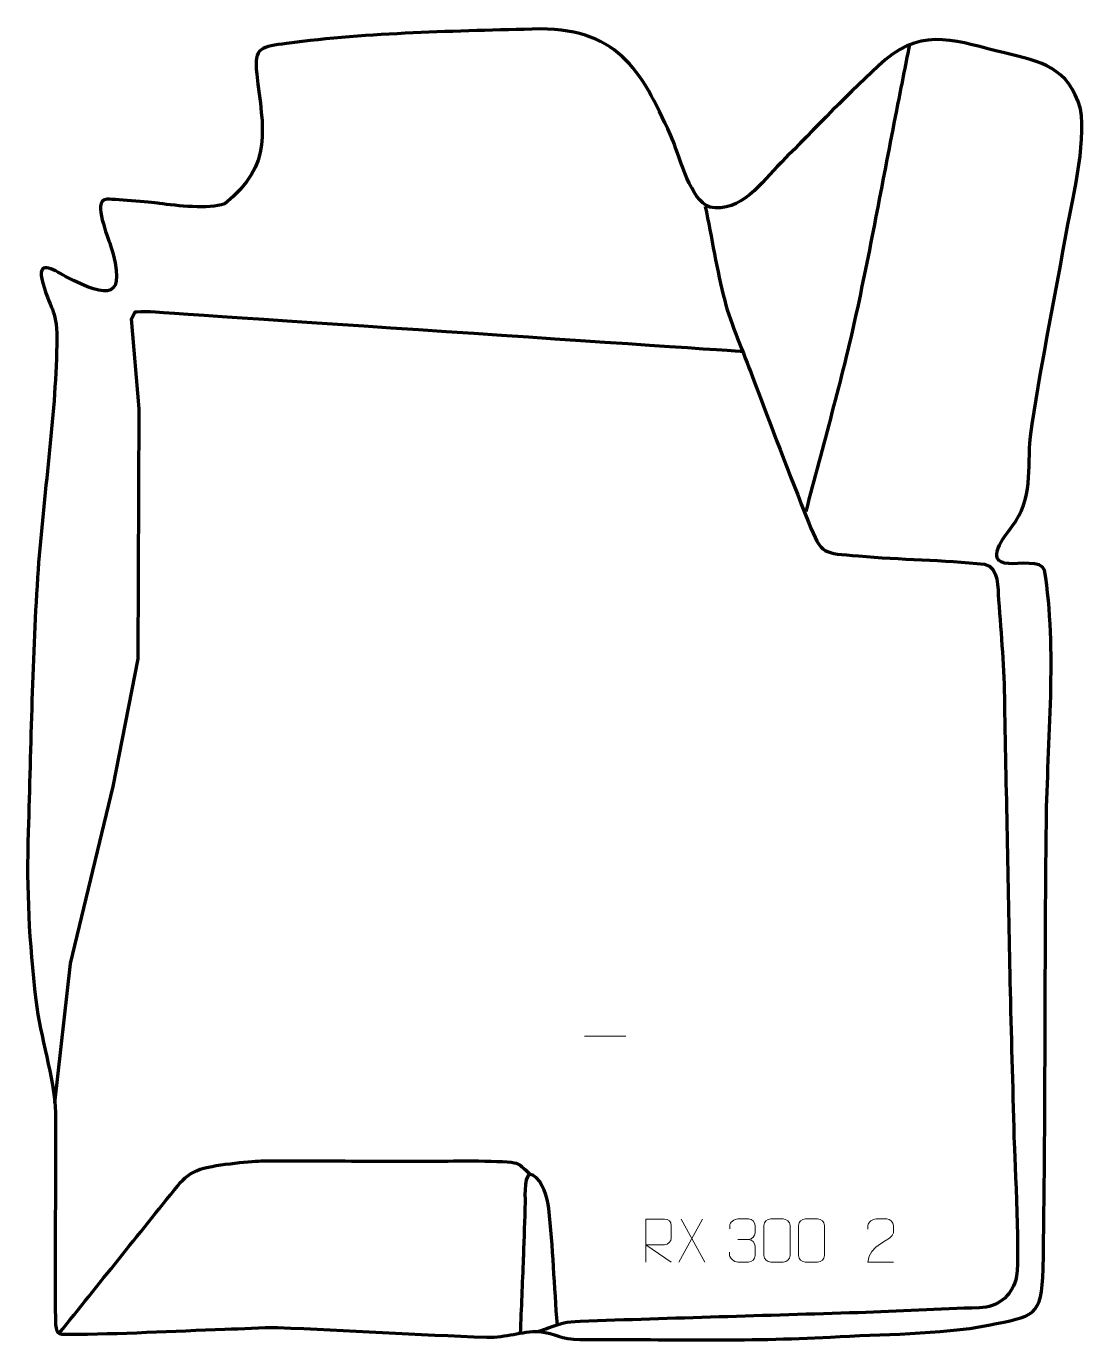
# Model space of a CAD drawing. Header units: millimetres. Extents: x -597 to 17, y 129 to 890.
import ezdxf

# ---------------------------------------------------------------- set-up
doc = ezdxf.new("R2010")
doc.units = ezdxf.units.MM
doc.header["$MEASUREMENT"] = 0
doc.layers.add('layer 2', color=7, linetype='Continuous')
doc.layers.add('layer 3', color=7, linetype='Continuous')

msp = doc.modelspace()

# ---------------------------------------------------------------- linework, layer by layer
at = {"layer": 'layer 2', "color": 142, "lineweight": 158}
for points, knots in [([(-145.8086, 609.0396), (-136.0627, 646.9185), (-124.8645, 685.8428), (-116.56, 723.9212), (-116.56, 723.9212), (-108.1824, 762.6946), (-101.0884, 802.2832), (-93.3509, 841.2703), (-93.3509, 841.2703), (-91.0242, 852.994), (-88.6975, 864.7176), (-86.3708, 876.4412), (-86.3708, 876.4412), (-86.3708, 876.4412), (-85.7891, 879.372), (-85.7891, 879.372)], [0, 0, 0, 0, 0.2, 0.2, 0.2, 0.2, 0.4, 0.4, 0.4, 0.4, 0.6, 0.6, 0.6, 0.6, 1, 1, 1, 1]), ([(-204.1528, 785.6346), (-200.5578, 767.945), (-197.4194, 748.5043), (-192.9275, 731.1999), (-192.9275, 731.1999), (-189.353, 717.4294), (-181.9838, 700.8711), (-176.8564, 687.1346), (-176.8564, 687.1346), (-166.2579, 658.7363), (-155.6226, 631.0668), (-144.4154, 602.9014), (-144.4154, 602.9014), (-136.7169, 583.5542), (-136.3009, 585.2713), (-115.4602, 583.3614), (-115.4602, 583.3614), (-91.2681, 581.1913), (-66.375, 581.1287), (-42.4836, 578.5929), (-42.4836, 578.5929), (-34.0057, 576.7489), (-34.9476, 564.7563), (-34.4623, 558.0532), (-34.4623, 558.0532), (-32.9279, 537.2121), (-31.1569, 518.5831), (-30.9565, 497.5205), (-30.9565, 497.5205), (-30.6992, 470.4838), (-29.9121, 443.4596), (-29.3943, 416.4275), (-29.3943, 416.4275), (-28.8921, 389.8866), (-28.3898, 363.3457), (-27.8875, 336.8048), (-27.8875, 336.8048), (-27.0974, 306.8488), (-26.3073, 276.8929), (-25.5173, 246.9369), (-25.5173, 246.9369), (-25.1279, 233.8621), (-21.9311, 171.871), (-24.3589, 164.4077), (-24.3589, 164.4077), (-27.5919, 154.4696), (-34.9828, 148.5686), (-45.4796, 148.1828), (-45.4796, 148.1828), (-68.9231, 147.3209), (-92.2621, 146.2498), (-115.6889, 145.3078), (-115.6889, 145.3078), (-169.2939, 143.6182), (-222.9408, 142.1606), (-276.5342, 140.2498), (-276.5342, 140.2498), (-285.3171, 139.9367), (-287.0244, 139.1393), (-295.1017, 136.3482), (-295.1017, 136.3482), (-296.9639, 135.7135), (-298.8243, 135.0729), (-300.6847, 134.4328)], [0, 0, 0, 0, 0.05882353, 0.05882353, 0.05882353, 0.05882353, 0.11764706, 0.11764706, 0.11764706, 0.11764706, 0.17647059, 0.17647059, 0.17647059, 0.17647059, 0.23529412, 0.23529412, 0.23529412, 0.23529412, 0.29411765, 0.29411765, 0.29411765, 0.29411765, 0.35294118, 0.35294118, 0.35294118, 0.35294118, 0.41176471, 0.41176471, 0.41176471, 0.41176471, 0.47058824, 0.47058824, 0.47058824, 0.47058824, 0.52941176, 0.52941176, 0.52941176, 0.52941176, 0.58823529, 0.58823529, 0.58823529, 0.58823529, 0.64705882, 0.64705882, 0.64705882, 0.64705882, 0.70588235, 0.70588235, 0.70588235, 0.70588235, 0.76470588, 0.76470588, 0.76470588, 0.76470588, 0.82352941, 0.82352941, 0.82352941, 0.82352941, 0.88235294, 0.88235294, 0.88235294, 0.88235294, 1, 1, 1, 1]), ([(-580.6557, 266.893), (-580.6557, 266.893), (-571.6218, 347.5258), (-571.6218, 347.5258), (-571.6218, 347.5258), (-571.6218, 347.5258), (-546.8666, 449.9337), (-546.8666, 449.9337), (-546.8666, 449.9337), (-546.8666, 449.9337), (-532.3217, 523.8022), (-532.3217, 523.8022), (-532.3217, 523.8022), (-532.3217, 523.8022), (-531.7782, 668.4963), (-531.7782, 668.4963), (-531.7782, 668.4963), (-531.7782, 668.4963), (-536.3029, 720.7236), (-536.3029, 720.7236), (-536.3029, 720.7236), (-536.3029, 720.7236), (-534.0744, 724.6973), (-534.0744, 724.6973), (-534.0744, 724.6973), (-534.0744, 724.6973), (-528.0921, 724.9977), (-526.5075, 724.9018), (-526.5075, 724.9018), (-524.9229, 724.8058), (-182.9868, 701.8415), (-182.9868, 701.8415)], [0, 0, 0, 0, 0.11111111, 0.11111111, 0.11111111, 0.11111111, 0.22222222, 0.22222222, 0.22222222, 0.22222222, 0.33333333, 0.33333333, 0.33333333, 0.33333333, 0.44444444, 0.44444444, 0.44444444, 0.44444444, 0.55555556, 0.55555556, 0.55555556, 0.55555556, 0.66666667, 0.66666667, 0.66666667, 0.66666667, 0.77777778, 0.77777778, 0.77777778, 0.77777778, 1, 1, 1, 1]), ([(-578.0907, 133.4046), (-555.2161, 161.882), (-532.3865, 190.4104), (-509.4694, 218.8514), (-509.4694, 218.8514), (-505.4445, 223.8463), (-502.566, 225.9596), (-496.4682, 228.3799), (-496.4682, 228.3799), (-490.9644, 230.5644), (-467.7533, 233.1399), (-461.2762, 233.1636), (-461.2762, 233.1636), (-453.3176, 233.1926), (-445.3437, 233.1542), (-437.3835, 233.1499), (-437.3835, 233.1499), (-418.4684, 233.1397), (-399.5534, 233.1293), (-380.6383, 233.119), (-380.6383, 233.119), (-373.6696, 233.1153), (-366.7009, 233.1114), (-359.7322, 233.1077), (-359.7322, 233.1077), (-352.1807, 233.0679), (-318.0204, 233.6729), (-313.5618, 231.841), (-313.5618, 231.841), (-310.6969, 230.6639), (-307.7121, 227.5612), (-305.5457, 225.3593)], [0, 0, 0, 0, 0.11111111, 0.11111111, 0.11111111, 0.11111111, 0.22222222, 0.22222222, 0.22222222, 0.22222222, 0.33333333, 0.33333333, 0.33333333, 0.33333333, 0.44444444, 0.44444444, 0.44444444, 0.44444444, 0.55555556, 0.55555556, 0.55555556, 0.55555556, 0.66666667, 0.66666667, 0.66666667, 0.66666667, 0.77777778, 0.77777778, 0.77777778, 0.77777778, 1, 1, 1, 1]), ([(-289.7928, 138.0781), (-291.4257, 160.3544), (-292.4307, 183.5156), (-294.6863, 205.6311), (-294.6863, 205.6311), (-295.3083, 211.7295), (-298.3336, 221.6667), (-303.8847, 224.9387), (-303.8847, 224.9387), (-309.4495, 228.2187), (-308.407, 212.311), (-308.4871, 209.3937), (-308.4871, 209.3937), (-308.7714, 199.0435), (-309.0687, 188.645), (-309.4762, 178.3005), (-309.4762, 178.3005), (-309.4762, 178.3005), (-309.5344, 176.8223), (-309.5344, 176.8223), (-309.5344, 176.8223), (-310.1168, 162.3707), (-310.6989, 147.9189), (-311.2813, 133.4673)], [0, 0, 0, 0, 0.14285714, 0.14285714, 0.14285714, 0.14285714, 0.28571429, 0.28571429, 0.28571429, 0.28571429, 0.42857143, 0.42857143, 0.42857143, 0.42857143, 0.57142857, 0.57142857, 0.57142857, 0.57142857, 0.71428571, 0.71428571, 0.71428571, 0.71428571, 1, 1, 1, 1])]:
    msp.add_open_spline(points, degree=3, knots=knots, dxfattribs=at)
at = {"layer": 'layer 2', "color": 250, "lineweight": 9}
for points in [[(-274.1511, 305.4381), (-274.1511, 305.4381), (-250.1731, 305.4381), (-250.1731, 305.4381)], [(-205.8045, 199.5533), (-205.8045, 199.5533), (-219.5451, 174.6575), (-219.5451, 174.6575)], [(-218.0905, 199.5533), (-218.0905, 199.5533), (-204.3499, 174.5998), (-204.3499, 174.5998)], [(-185.3297, 187.6527), (-185.3297, 187.6527), (-179.1333, 187.6527), (-179.1333, 187.6527)]]:
    msp.add_open_spline(points, degree=3, dxfattribs=at)
for points, knots in [([(-238.5523, 174.5998), (-238.5523, 174.5998), (-238.5523, 199.5533), (-238.5523, 199.5533), (-238.5523, 199.5533), (-234.9575, 199.5533), (-231.362, 199.5533), (-227.7668, 199.5533), (-227.7668, 199.5533), (-225.4415, 199.5156), (-223.8842, 198.0256), (-223.8883, 195.6592), (-223.8883, 195.6592), (-223.8887, 193.6237), (-223.8887, 190.5643), (-223.8883, 188.5283), (-223.8883, 188.5283), (-223.8948, 186.6528), (-225.7071, 184.711), (-227.7166, 184.6919), (-227.7166, 184.6919), (-227.7166, 184.6919), (-238.5523, 184.6919), (-238.5523, 184.6919), (-238.5523, 184.6919), (-238.5523, 184.6919), (-223.8976, 174.5998), (-223.8976, 174.5998)], [0, 0, 0, 0, 0.125, 0.125, 0.125, 0.125, 0.25, 0.25, 0.25, 0.25, 0.375, 0.375, 0.375, 0.375, 0.5, 0.5, 0.5, 0.5, 0.625, 0.625, 0.625, 0.625, 0.75, 0.75, 0.75, 0.75, 1, 1, 1, 1]), ([(-190.0394, 193.8979), (-190.0394, 193.8979), (-190.0394, 195.7551), (-190.0394, 195.7551), (-190.0394, 195.7551), (-190.0537, 197.497), (-187.3892, 199.6151), (-185.3301, 199.5924), (-185.3301, 199.5924), (-183.266, 199.5924), (-181.202, 199.5924), (-179.1383, 199.5924), (-179.1383, 199.5924), (-176.9438, 199.6012), (-175.3455, 197.7544), (-175.3011, 195.8423), (-175.3011, 195.8423), (-175.3015, 194.4072), (-175.3015, 192.9721), (-175.3011, 191.5366), (-175.3011, 191.5366), (-175.3497, 189.8831), (-176.9523, 187.6531), (-179.1506, 187.6631), (-179.1506, 187.6631), (-176.9469, 187.6519), (-175.3389, 185.8487), (-175.2849, 183.7892), (-175.2849, 183.7892), (-175.2853, 182.0045), (-175.2853, 180.2198), (-175.2849, 178.4347), (-175.2849, 178.4347), (-175.2748, 176.3733), (-177.3297, 174.6102), (-179.1506, 174.6183), (-179.1506, 174.6183), (-181.2159, 174.6186), (-183.2811, 174.6186), (-185.3467, 174.6183), (-185.3467, 174.6183), (-187.5153, 174.6298), (-190.0463, 177.03), (-190.0649, 178.4918), (-190.0649, 178.4918), (-190.0649, 178.4918), (-190.0649, 180.4004), (-190.0649, 180.4004)], [0, 0, 0, 0, 0.07692308, 0.07692308, 0.07692308, 0.07692308, 0.15384615, 0.15384615, 0.15384615, 0.15384615, 0.23076923, 0.23076923, 0.23076923, 0.23076923, 0.30769231, 0.30769231, 0.30769231, 0.30769231, 0.38461538, 0.38461538, 0.38461538, 0.38461538, 0.46153846, 0.46153846, 0.46153846, 0.46153846, 0.53846154, 0.53846154, 0.53846154, 0.53846154, 0.61538462, 0.61538462, 0.61538462, 0.61538462, 0.69230769, 0.69230769, 0.69230769, 0.69230769, 0.76923077, 0.76923077, 0.76923077, 0.76923077, 0.84615385, 0.84615385, 0.84615385, 0.84615385, 1, 1, 1, 1]), ([(-166.2555, 199.6047), (-163.8894, 199.6047), (-161.5229, 199.6047), (-159.1564, 199.6047), (-159.1564, 199.6047), (-157.1759, 199.6403), (-155.1499, 198.146), (-155.1228, 195.7039), (-155.1228, 195.7039), (-155.1232, 189.9465), (-155.1232, 184.1887), (-155.1228, 178.4305), (-155.1228, 178.4305), (-155.2649, 176.1029), (-156.9713, 174.6206), (-159.1564, 174.6098), (-159.1564, 174.6098), (-161.5288, 174.6102), (-163.9012, 174.6102), (-166.2732, 174.6098), (-166.2732, 174.6098), (-168.2317, 174.5042), (-170.2381, 176.3921), (-170.2267, 178.4131), (-170.2267, 178.4131), (-170.2263, 184.1937), (-170.2263, 189.974), (-170.2267, 195.7538), (-170.2267, 195.7538), (-170.2224, 197.8958), (-168.4453, 199.6183), (-166.2555, 199.6047)], [0, 0, 0, 0, 0.11111111, 0.11111111, 0.11111111, 0.11111111, 0.22222222, 0.22222222, 0.22222222, 0.22222222, 0.33333333, 0.33333333, 0.33333333, 0.33333333, 0.44444444, 0.44444444, 0.44444444, 0.44444444, 0.55555556, 0.55555556, 0.55555556, 0.55555556, 0.66666667, 0.66666667, 0.66666667, 0.66666667, 0.77777778, 0.77777778, 0.77777778, 0.77777778, 1, 1, 1, 1]), ([(-146.2555, 199.6047), (-143.8894, 199.6047), (-141.5229, 199.6047), (-139.1564, 199.6047), (-139.1564, 199.6047), (-137.1759, 199.6403), (-135.1499, 198.146), (-135.1228, 195.7039), (-135.1228, 195.7039), (-135.1232, 189.9465), (-135.1232, 184.1887), (-135.1228, 178.4305), (-135.1228, 178.4305), (-135.2649, 176.1029), (-136.9713, 174.6206), (-139.1564, 174.6098), (-139.1564, 174.6098), (-141.5288, 174.6102), (-143.9012, 174.6102), (-146.2732, 174.6098), (-146.2732, 174.6098), (-148.2317, 174.5042), (-150.2381, 176.3921), (-150.2267, 178.4131), (-150.2267, 178.4131), (-150.2263, 184.1937), (-150.2263, 189.974), (-150.2267, 195.7538), (-150.2267, 195.7538), (-150.2224, 197.8958), (-148.4453, 199.6183), (-146.2555, 199.6047)], [0, 0, 0, 0, 0.11111111, 0.11111111, 0.11111111, 0.11111111, 0.22222222, 0.22222222, 0.22222222, 0.22222222, 0.33333333, 0.33333333, 0.33333333, 0.33333333, 0.44444444, 0.44444444, 0.44444444, 0.44444444, 0.55555556, 0.55555556, 0.55555556, 0.55555556, 0.66666667, 0.66666667, 0.66666667, 0.66666667, 0.77777778, 0.77777778, 0.77777778, 0.77777778, 1, 1, 1, 1]), ([(-95.3034, 174.6183), (-100.2178, 174.6186), (-105.1322, 174.6186), (-110.0463, 174.6183), (-110.0463, 174.6183), (-110.0463, 184.5506), (-95.3953, 187.1918), (-95.3034, 191.5021), (-95.3034, 191.5021), (-95.3037, 192.9262), (-95.3037, 194.3499), (-95.3034, 195.7732), (-95.3034, 195.7732), (-95.3203, 197.8503), (-97.4431, 199.5751), (-99.1141, 199.5924), (-99.1141, 199.5924), (-101.1873, 199.592), (-103.2602, 199.592), (-105.3326, 199.5924), (-105.3326, 199.5924), (-107.1547, 199.6089), (-109.9794, 197.8168), (-110.0463, 195.7232), (-110.0463, 195.7232), (-110.0463, 195.7232), (-110.0463, 193.6684), (-110.0463, 193.6684)], [0, 0, 0, 0, 0.125, 0.125, 0.125, 0.125, 0.25, 0.25, 0.25, 0.25, 0.375, 0.375, 0.375, 0.375, 0.5, 0.5, 0.5, 0.5, 0.625, 0.625, 0.625, 0.625, 0.75, 0.75, 0.75, 0.75, 1, 1, 1, 1])]:
    msp.add_open_spline(points, degree=3, knots=knots, dxfattribs=at)
at = {"layer": 'layer 3', "color": 242, "lineweight": 158}
msp.add_open_spline([(-482.3227, 787.2852), (-454.0175, 809.8093), (-460.0409, 830.5942), (-463.768, 862.2022), (-463.768, 862.2022), (-465.6857, 878.4654), (-460.6511, 877.9119), (-446.4524, 880.0479), (-446.4524, 880.0479), (-398.2696, 886.4098), (-348.4366, 887.13), (-299.8451, 888.4497), (-299.8451, 888.4497), (-253.2358, 888.4358), (-239.7665, 861.9441), (-222.7886, 823.5381), (-222.7886, 823.5381), (-218.6373, 813.2702), (-212.6103, 789.302), (-201.5964, 785.3274), (-201.5964, 785.3274), (-183.4978, 781.6596), (-171.5325, 799.8763), (-160.4205, 811.0002), (-160.4205, 811.0002), (-140.6448, 830.8432), (-120.8911, 851.8445), (-100.1271, 870.5689), (-100.1271, 870.5689), (-77.0832, 889.9596), (-57.3734, 880.8504), (-31.0794, 874.5893), (-31.0794, 874.5893), (-9.4928, 869.5227), (6.046, 866.103), (12.9495, 842.1927), (12.9495, 842.1927), (16.5688, 821.4101), (7.8298, 788.2849), (4.0776, 766.7258), (4.0776, 766.7258), (-2.5659, 728.8441), (-10.6459, 690.4657), (-15.9495, 652.4523), (-15.9495, 652.4523), (-17.9006, 633.5871), (-14.1363, 616.6691), (-26.5574, 600.539), (-26.5574, 600.539), (-30.9749, 594.6175), (-43.1632, 579.9636), (-28.5641, 578.9064), (-28.5641, 578.9064), (-23.1849, 578.5168), (-9.3448, 581.0809), (-7.8285, 575.0485), (-7.8285, 575.0485), (-0.3334, 529.2652), (-6.1794, 475.8488), (-6.7817, 429.0249), (-6.7817, 429.0249), (-7.7792, 342.9256), (-7.1517, 256.7691), (-8.6204, 170.6854), (-8.6204, 170.6854), (-9.308, 142.4847), (-14.1165, 143.6019), (-40.1875, 138.0161), (-40.1875, 138.0161), (-68.7357, 132.6251), (-102.2986, 132.9663), (-131.697, 131.235), (-131.697, 131.235), (-179.9928, 128.5395), (-228.3744, 129.9831), (-276.7131, 129.8653), (-276.7131, 129.8653), (-287.839, 129.8381), (-290.7919, 133.4026), (-300.0007, 134.4215), (-300.0007, 134.4215), (-311.0069, 134.6856), (-319.2452, 130.8555), (-330.5342, 131.1904), (-330.5342, 131.1904), (-370.7872, 132.3844), (-411.3308, 135.3873), (-451.5464, 136.6649), (-451.5464, 136.6649), (-460.8921, 136.9618), (-472.5192, 136.0622), (-482.1526, 135.7719), (-482.1526, 135.7719), (-512.1241, 134.8209), (-543.0143, 132.8922), (-572.8784, 132.8545), (-572.8784, 132.8545), (-578.9583, 132.8468), (-580.1589, 132.9307), (-580.3312, 141.0677), (-580.3312, 141.0677), (-580.9234, 181.0362), (-579.8511, 220.9293), (-580.2392, 260.8143), (-580.2392, 260.8143), (-581.1465, 282.9869), (-589.0213, 304.0133), (-591.5914, 326.3337), (-591.5914, 326.3337), (-595.5232, 360.687), (-597.1334, 389.1108), (-596.0419, 423.7404), (-596.0419, 423.7404), (-594.4663, 474.1138), (-593.6811, 525.3288), (-590.336, 575.5614), (-590.336, 575.5614), (-587.1938, 618.52), (-580.3359, 662.6418), (-579.4934, 705.5041), (-579.4934, 705.5041), (-579.2317, 726.607), (-582.3824, 723.4371), (-587.6513, 741.3001), (-587.6513, 741.3001), (-591.3881, 755.7884), (-582.1439, 749.312), (-574.3814, 745.2036), (-574.3814, 745.2036), (-549.0013, 731.966), (-538.6967, 731.5198), (-548.5638, 763.6704), (-548.5638, 763.6704), (-549.7598, 767.5675), (-558.7052, 788.9063), (-551.1853, 789.766), (-551.1853, 789.766), (-547.437, 790.1945), (-525.4628, 788.0728), (-520.0185, 787.4028), (-520.0185, 787.4028), (-510.0116, 786.1712), (-491.5949, 783.8298), (-482.3227, 787.2852)], degree=3, knots=[0, 0, 0, 0, 0.02702703, 0.02702703, 0.02702703, 0.02702703, 0.05405405, 0.05405405, 0.05405405, 0.05405405, 0.08108108, 0.08108108, 0.08108108, 0.08108108, 0.10810811, 0.10810811, 0.10810811, 0.10810811, 0.13513514, 0.13513514, 0.13513514, 0.13513514, 0.16216216, 0.16216216, 0.16216216, 0.16216216, 0.18918919, 0.18918919, 0.18918919, 0.18918919, 0.21621622, 0.21621622, 0.21621622, 0.21621622, 0.24324324, 0.24324324, 0.24324324, 0.24324324, 0.27027027, 0.27027027, 0.27027027, 0.27027027, 0.2972973, 0.2972973, 0.2972973, 0.2972973, 0.32432432, 0.32432432, 0.32432432, 0.32432432, 0.35135135, 0.35135135, 0.35135135, 0.35135135, 0.37837838, 0.37837838, 0.37837838, 0.37837838, 0.40540541, 0.40540541, 0.40540541, 0.40540541, 0.43243243, 0.43243243, 0.43243243, 0.43243243, 0.45945946, 0.45945946, 0.45945946, 0.45945946, 0.48648649, 0.48648649, 0.48648649, 0.48648649, 0.51351351, 0.51351351, 0.51351351, 0.51351351, 0.54054054, 0.54054054, 0.54054054, 0.54054054, 0.56756757, 0.56756757, 0.56756757, 0.56756757, 0.59459459, 0.59459459, 0.59459459, 0.59459459, 0.62162162, 0.62162162, 0.62162162, 0.62162162, 0.64864865, 0.64864865, 0.64864865, 0.64864865, 0.67567568, 0.67567568, 0.67567568, 0.67567568, 0.7027027, 0.7027027, 0.7027027, 0.7027027, 0.72972973, 0.72972973, 0.72972973, 0.72972973, 0.75675676, 0.75675676, 0.75675676, 0.75675676, 0.78378378, 0.78378378, 0.78378378, 0.78378378, 0.81081081, 0.81081081, 0.81081081, 0.81081081, 0.83783784, 0.83783784, 0.83783784, 0.83783784, 0.86486486, 0.86486486, 0.86486486, 0.86486486, 0.89189189, 0.89189189, 0.89189189, 0.89189189, 0.91891892, 0.91891892, 0.91891892, 0.91891892, 0.94594595, 0.94594595, 0.94594595, 0.94594595, 1, 1, 1, 1], dxfattribs=at)

doc.saveas('drawing.dxf')
